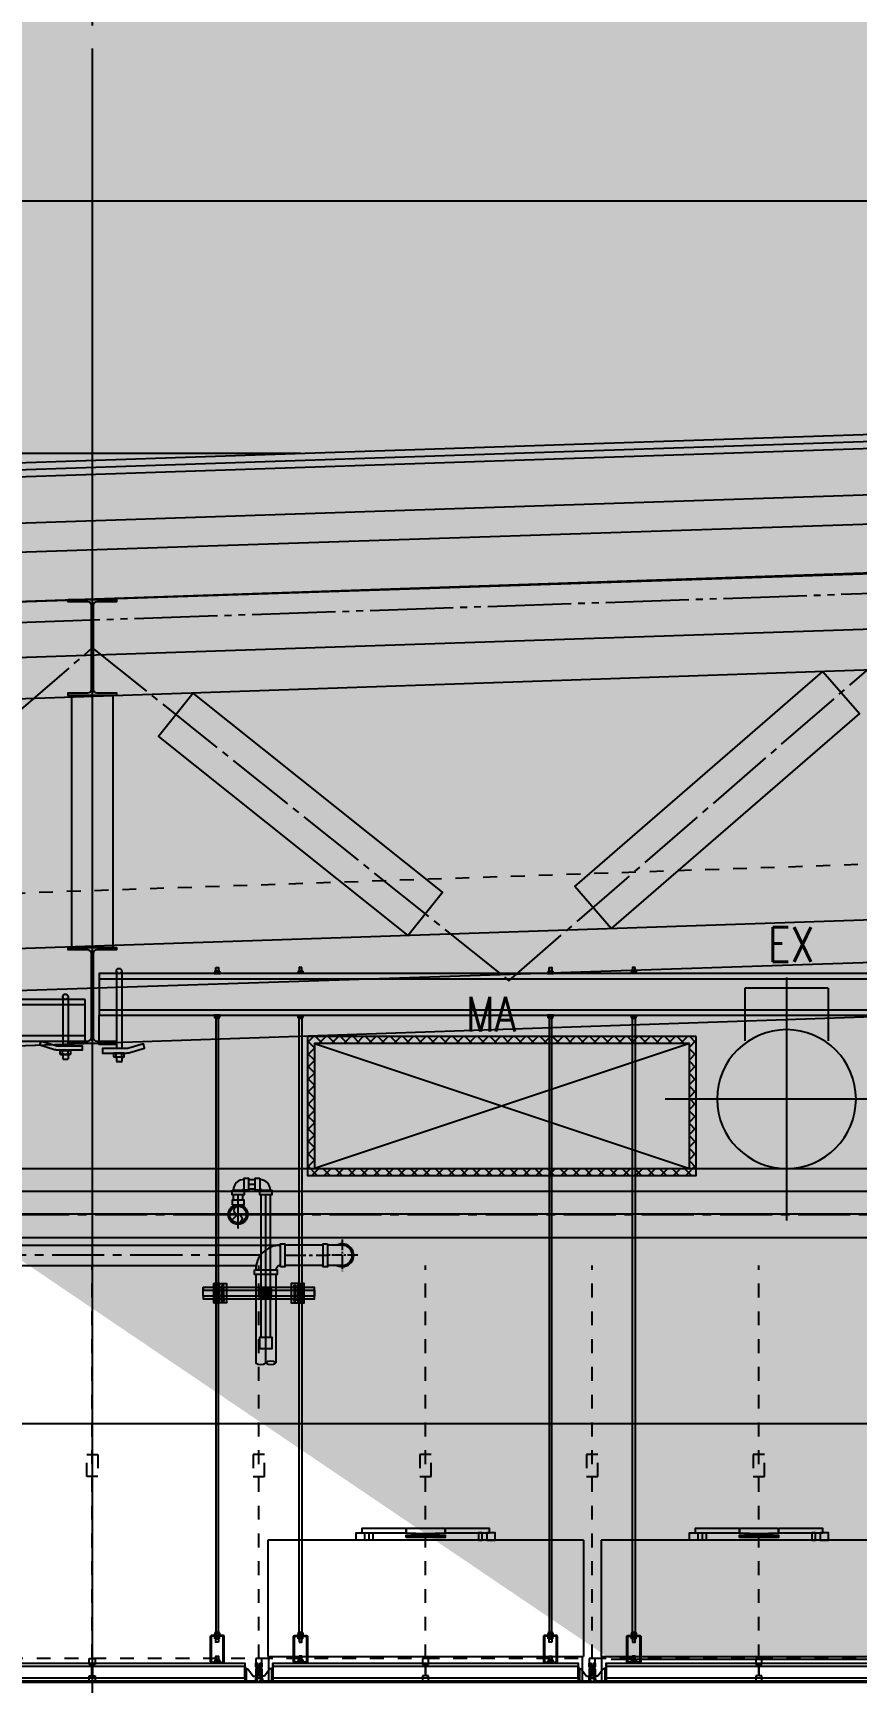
# Model space of a CAD drawing. Header units: millimetres. Extents: x -192235 to 515711, y 45168 to 947868.
# Drawn here: x 114787 to 117750, y 471200 to 477140 of the extents above; entities that cross this region are included whole.
import ezdxf
from ezdxf.enums import TextEntityAlignment as Align

# ---------------------------------------------------------------- set-up
doc = ezdxf.new("R2010")
doc.units = ezdxf.units.MM
doc.header["$LTSCALE"] = 1000
doc.header["$PDMODE"] = 1
for name, pattern in [('CENTER2', [1.125, 0.75, -0.125, 0.125, -0.125]), ('HIDDEN', [0.375, 0.25, -0.125]), ('HIDDEN2', [4.7625, 3.175, -1.5875]), ('TPH12-SEC-@20-1$0$CENTERK0', [0.65, 0.5, -0.05, 0.05, -0.05]), ('TPH12-SEC-@20-1$0$CENTERK5', [6.916, 6.667, -0.083, 0.083, -0.083]), ('TPH12-SEC-@20-1$0$DOTK1', [0.1, 0.05, -0.05]), ('TPH12-SEC-@20-1$0$PHANTOMK1', [1.415, 1, -0.083, 0.083, -0.083, 0.083, -0.083]), ('YCD-Xfa-Sec-24$0$HIDDEN', [0.375, 0.25, -0.125])]:
    doc.linetypes.add(name, pattern=pattern)
for name, color, linetype in [('FS-LINE', 10, 'Continuous'), ('TPH12-SEC-@20-1$0$$FFU', 252, 'TPH12-SEC-@20-1$0$DOTK1'), ('TPH12-SEC-@20-1$0$H-SIN', 252, 'TPH12-SEC-@20-1$0$CENTERK5'), ('TPH12-SEC-@20-1$0$MEJI', 252, 'Continuous'), ('TPH12-SEC-@20-1$0$SIAGE1', 252, 'Continuous'), ('TPH12-SEC-@20-1$0$STEEL2', 252, 'Continuous'), ('TPH12-SEC-@20-1$0$STEEL3', 252, 'Continuous'), ('TPH12-SEC-@20-1$0$SUGATA3', 252, 'Continuous'), ('YCD-Xfa-Sec-24$0$A-C-Ceil-Hand_3-8', 2, 'Continuous'), ('YCD-Xfa-Sec-24$0$A-C-Ceiling Grid', 15, 'Continuous'), ('YCD-Xfa-Sec-24$0$Ceil-Sup-150', 3, 'Continuous'), ('YCD-Xfa-Sec-24$0$FFU', 145, 'Continuous'), ('YFM1P-短$0$14P5-CSH-3-402-B$0$SH-TEXT', 4, 'Continuous'), ('YFM1P-短$0$M-FOUN', 252, 'Continuous'), ('YFM1P-短$0$M-HVAC-CMDUCT', 150, 'Continuous')]:
    doc.layers.add(name, color=color, linetype=linetype)
doc.styles.add('YFM1P-短$0$14P5-CSH-3-402-B$0$AA-TXT', font='simplex.shx', dxfattribs={"width": 0.8, "bigfont": 'CHINA.shx'})

# ---------------------------------------------------------------- blocks, each defined once
blk = doc.blocks.new('TPH12-SEC-@20-1')
at = {"layer": 'DEFPOINTS'}
for p, q in [((100000, 474600), (145000, 476100)), ((100000, 474400), (145000, 475900)), ((100000, 473200), (145000, 474700))]:
    blk.add_line(p, q, dxfattribs=at)
at = {"layer": 'TPH12-SEC-@20-1$0$$FFU'}
for p, q in [((129650, 474550.3), (100343.2, 473550.1)), ((115000, 471285), (115000, 472700)), ((115600, 471285), (115600, 472700)), ((116200, 471285), (116200, 472700)), ((116800, 471285), (116800, 472700)), ((117400, 471285), (117400, 472700)), ((189650, 471285), (100350, 471285)), ((189650, 471200), (100350, 471200))]:
    blk.add_line(p, q, dxfattribs=at)
for points in [[(114980, 471940), (114980, 472020), (114980, 472020), (115020, 472020), (115020, 471940)], [(115620, 471940), (115620, 472020), (115620, 472020), (115580, 472020), (115580, 471940)], [(116220, 471940), (116220, 472020), (116220, 472020), (116180, 472020), (116180, 471940)], [(116820, 471940), (116820, 472020), (116820, 472020), (116780, 472020), (116780, 471940)], [(117420, 471940), (117420, 472020), (117420, 472020), (117380, 472020), (117380, 471940)], [(115011, 471203), (115032.5, 471203), (115032.5, 471200), (114967.5, 471200), (114967.5, 471203), (114989, 471203), (114989, 471222), (114998.5, 471222), (114998.5, 471263), (114989, 471263), (114989, 471285), (115011, 471285), (115011, 471263), (115001.5, 471263), (115001.5, 471222), (115011, 471222)], [(115589, 471203), (115567.5, 471203), (115567.5, 471200), (115632.5, 471200), (115632.5, 471203), (115611, 471203), (115611, 471222), (115601.5, 471222), (115601.5, 471263), (115611, 471263), (115611, 471285), (115589, 471285), (115589, 471263), (115598.5, 471263), (115598.5, 471222), (115589, 471222)], [(116189, 471203), (116167.5, 471203), (116167.5, 471200), (116232.5, 471200), (116232.5, 471203), (116211, 471203), (116211, 471222), (116201.5, 471222), (116201.5, 471263), (116211, 471263), (116211, 471285), (116189, 471285), (116189, 471263), (116198.5, 471263), (116198.5, 471222), (116189, 471222)], [(116789, 471203), (116767.5, 471203), (116767.5, 471200), (116832.5, 471200), (116832.5, 471203), (116811, 471203), (116811, 471222), (116801.5, 471222), (116801.5, 471263), (116811, 471263), (116811, 471285), (116789, 471285), (116789, 471263), (116798.5, 471263), (116798.5, 471222), (116789, 471222)], [(117389, 471203), (117367.5, 471203), (117367.5, 471200), (117432.5, 471200), (117432.5, 471203), (117411, 471203), (117411, 471222), (117401.5, 471222), (117401.5, 471263), (117411, 471263), (117411, 471285), (117389, 471285), (117389, 471263), (117398.5, 471263), (117398.5, 471222), (117389, 471222)]]:
    blk.add_lwpolyline(points, close=True, dxfattribs=at)
at = {"layer": 'TPH12-SEC-@20-1$0$H-SIN'}
for p, q in [((115000, 484000), (115000, 447500)), ((84160.9, 471200), (201769.6, 471200))]:
    blk.add_line(p, q, dxfattribs=at)
at = {"layer": 'TPH12-SEC-@20-1$0$MEJI'}
for p, q in [((143050, 476535), (98300, 476535)), ((115750, 475625), (98300, 475625))]:
    blk.add_line(p, q, dxfattribs=at)
at = {"layer": 'TPH12-SEC-@20-1$0$SIAGE1'}
for p, q in [((145000, 476382.9), (99350, 474861.2)), ((145000, 476277.8), (99538.5, 474762.4))]:
    blk.add_line(p, q, dxfattribs=at)
at = {"layer": 'TPH12-SEC-@20-1$0$STEEL2'}
for points in [[(114913, 475100), (115087, 475100), (115087, 475091), (115016, 475091, 0.414214), (115003, 475078), (115003, 474776, 0.414214), (115016, 474763), (115087, 474763), (115087, 474754), (114913, 474754), (114913, 474763), (114984, 474763, 0.414214), (114997, 474776), (114997, 475078, 0.414214), (114984, 475091), (114913, 475091)], [(114913, 473846), (115087, 473846), (115087, 473837), (115016, 473837, 0.414214), (115003, 473824), (115003, 473522, 0.414214), (115016, 473509), (115087, 473509), (115087, 473500), (114913, 473500), (114913, 473509), (114984, 473509, 0.414214), (114997, 473522), (114997, 473824, 0.414214), (114984, 473837), (114913, 473837)]]:
    blk.add_lwpolyline(points, format="xyb", close=True, dxfattribs=at)
at = {"layer": 'TPH12-SEC-@20-1$0$STEEL3'}
for p, q in [((129650, 475600), (100350, 474600)), ((129650, 475249.8), (100350, 474249.8)), ((129650, 474350.2), (100350, 473350.2)), ((129650, 474000), (100350, 473000))]:
    blk.add_line(p, q, dxfattribs=at)
at = {"layer": 'TPH12-SEC-@20-1$0$STEEL3', "linetype": 'TPH12-SEC-@20-1$0$PHANTOMK1', "ltscale": 0.3}
for p, q in [((117997, 475127.2), (115003, 475025.1)), ((114997, 475024.9), (112003, 474922.7))]:
    blk.add_line(p, q, dxfattribs=at)
at = {"layer": 'TPH12-SEC-@20-1$0$STEEL3', "linetype": 'TPH12-SEC-@20-1$0$CENTERK0', "ltscale": 0.5}
for p, q in [((116500, 473726.3), (118000, 475027.3)), ((113500, 473623.9), (115000, 474924.9)), ((115000, 474924.9), (116500, 473726.3))]:
    blk.add_line(p, q, dxfattribs=at)
at = {"layer": 'TPH12-SEC-@20-1$0$STEEL3'}
for points in [[(116869, 473914), (116738, 474065.1), (117631, 474839.6), (117762, 474688.5)], [(114925, 473846), (115075, 473846), (115075, 474754), (114925, 474754)], [(116136.2, 473889), (116261.1, 474045.2), (115363.8, 474762.2), (115238.9, 474606)]]:
    blk.add_lwpolyline(points, close=True, dxfattribs=at)
at = {"layer": 'TPH12-SEC-@20-1$0$SUGATA3'}
for p, q in [((145000, 476600), (99350, 475078.3)), ((145000, 476575), (99350, 475053.3)), ((145000, 476550), (99350, 475028.3))]:
    blk.add_line(p, q, dxfattribs=at)
blk = doc.blocks.new('YFM1P-短')
at = {"layer": 'YFM1P-短$0$M-HVAC-CMDUCT'}
h = blk.add_hatch(dxfattribs=at)
h.set_pattern_fill('ANSI37', color=256, scale=10)
h.paths.add_polyline_path([(172850, 473500), (174200, 473500), (174200, 473050), (172850, 473050)], flags=16)
h.paths.add_polyline_path([(172825, 473525), (174225, 473525), (174225, 473025), (172825, 473025)])
at = {"layer": 'YFM1P-短$0$M-FOUN', "color": 4}
for p, q in [((172350, 473700), (172350, 473509.8)), ((172350, 473700), (172650, 473700)), ((172650, 473700), (172650, 473509.8)), ((100000, 472885), (190000, 472885)), ((100000, 472130), (190000, 472130))]:
    blk.add_line(p, q, dxfattribs=at)
at = {"layer": 'YFM1P-短$0$M-FOUN', "color": 1}
for p, q in [((172500, 473737.6), (172500, 472862.4)), ((172500, 473700), (172500, 473550)), ((172062.4, 473300), (172937.6, 473300))]:
    blk.add_line(p, q, dxfattribs=at)
at = {"layer": 'YFM1P-短$0$M-FOUN'}
blk.add_line((190000, 473050), (100000, 473050), dxfattribs=at)
at = {"layer": 'YFM1P-短$0$M-FOUN', "color": 4}
blk.add_circle((172500, 473300), 250, dxfattribs=at)
at = {"layer": 'YFM1P-短$0$M-HVAC-CMDUCT'}
for p, q in [((174200, 473500), (172850, 473050)), ((172850, 473500), (174200, 473050))]:
    blk.add_line(p, q, dxfattribs=at)
for points in [[(172825, 473525), (174225, 473525), (174225, 473025), (172825, 473025)], [(172850, 473500), (174200, 473500), (174200, 473050), (172850, 473050)]]:
    blk.add_lwpolyline(points, close=True, dxfattribs=at)
at = {"layer": 'YFM1P-短$0$14P5-CSH-3-402-B$0$SH-TEXT', "color": 4, "style": 'YFM1P-短$0$14P5-CSH-3-402-B$0$AA-TXT', "text_generation_flag": 2, "width": 0.8}
for s, p in [('EX', (172483.2, 473857.2, 0)), ('MA', (173563.7, 473605.6, 0))]:
    blk.add_text(s, height=125, dxfattribs=at).set_placement(p, align=Align.MIDDLE_CENTER)
blk = doc.blocks.new('YCD-Xfa-Sec-24$0$Cap-4')
for p, q in [((1.76, 0), (-1.76, 0)), ((-1.9, -1.31), (-1.9, -0.18)), ((-1.9, -1.31), (-1.9, -0.18)), ((1.76, -1.49), (-1.76, -1.49)), ((1.76, -1.49), (-1.76, -1.49)), ((-1.39, -0.05), (-1.75, -0.05)), ((-1.39, -0.05), (-1.75, -0.05)), ((-1.39, -1.44), (-1.75, -1.44)), ((-1.39, -1.44), (-1.75, -1.44)), ((-1.02, -1.31), (-1.02, -0.18)), ((-1.02, -1.31), (-1.02, -0.18)), ((-0.95, -1.49), (-0.95, -3.09)), ((-0.95, -3.09), (-0.82, -3.22)), ((0.82, -3.22), (-0.82, -3.22)), ((0.53, -0.05), (-0.53, -0.05)), ((0.53, -0.05), (-0.53, -0.05)), ((0.53, -1.44), (-0.53, -1.44)), ((0.53, -1.44), (-0.53, -1.44)), ((0.82, -3.22), (0.95, -3.09)), ((0.95, -1.49), (0.95, -3.09)), ((1.02, -1.31), (1.02, -0.18)), ((1.02, -1.31), (1.02, -0.18)), ((1.39, -0.05), (1.75, -0.05)), ((1.39, -0.05), (1.75, -0.05)), ((1.39, -1.44), (1.75, -1.44)), ((1.39, -1.44), (1.75, -1.44)), ((1.9, -1.31), (1.9, -0.18)), ((1.9, -1.31), (1.9, -0.18))]:
    blk.add_line(p, q)
for centre, radius, start, end in [((-1.6, -0.27), 0.316, 120.56811, 163.207), ((-1.6, -0.27), 0.316, 120.56811, 163.207), ((-1.64, -0.33), 0.303, 111.89653, 149.5654), ((-1.64, -0.33), 0.303, 111.89653, 149.5654), ((-1.64, -1.16), 0.303, 210.4346, 248.10347), ((-1.64, -1.16), 0.303, 210.4346, 248.10347), ((-1.6, -1.22), 0.316, 196.793, 239.43189), ((-1.6, -1.22), 0.316, 196.793, 239.43189), ((-1.6, -1.26), 1.23, 61.78852, 80.11234), ((-1.6, -1.26), 1.23, 61.78852, 80.11234), ((-1.6, -0.23), 1.23, 279.88766, 298.21148), ((-1.6, -0.23), 1.23, 279.88766, 298.21148), ((-0.43, -1.46), 1.41, 94.15324, 114.87611), ((-0.43, -1.46), 1.41, 94.15324, 114.87611), ((-0.43, -0.03), 1.41, 245.12389, 265.84676), ((-0.43, -0.03), 1.41, 245.12389, 265.84676), ((0.43, -1.46), 1.41, 65.12389, 85.84676), ((0.43, -1.46), 1.41, 65.12389, 85.84676), ((0.43, -0.03), 1.41, 274.15324, 294.87611), ((0.43, -0.03), 1.41, 274.15324, 294.87611), ((1.6, -1.26), 1.23, 99.88766, 118.21148), ((1.6, -1.26), 1.23, 99.88766, 118.21148), ((1.6, -0.23), 1.23, 241.78852, 260.11234), ((1.6, -0.23), 1.23, 241.78852, 260.11234), ((1.64, -0.33), 0.303, 30.4346, 68.10347), ((1.64, -0.33), 0.303, 30.4346, 68.10347), ((1.64, -1.16), 0.303, 291.89653, 329.5654), ((1.64, -1.16), 0.303, 291.89653, 329.5654), ((1.6, -0.27), 0.316, 16.793, 59.43189), ((1.6, -0.27), 0.316, 16.793, 59.43189), ((1.6, -1.22), 0.316, 300.56811, 343.207), ((1.6, -1.22), 0.316, 300.56811, 343.207)]:
    blk.add_arc(centre, radius, start, end)
blk = doc.blocks.new('YCD-Xfa-Sec-24$0$cg-1')
blk.add_lwpolyline([(0, 68), (0, 0), (1100, 0), (1100, 2.8), (0, 2.8), (0, 15.2), (1100, 15.2), (1100, 55.7), (0, 55.7), (0, 68), (1100, 68), (1100, 0)])
blk = doc.blocks.new('YCD-Xfa-Sec-24$0$Ceil-4T')
for p, q in [((0.45, 5.1), (0, 5.1)), ((0, 5.1), (0, 0)), ((2.2, 0.33), (0, 0.33)), ((0, 0.25), (2.2, 0.25)), ((2.2, 0), (0, 0)), ((0.45, 4.8), (0.45, 5.1)), ((0.45, 4.8), (0.45, 0.33)), ((0.45, 4.8), (1.05, 4.8)), ((0.6, 0.33), (2.2, 0.33)), ((1.05, 4.8), (3, 2.05)), ((3, 2.05), (3.95, 2.05)), ((3.95, 1.55), (3.75, 0.88)), ((3.75, 0.88), (3.95, 0.88)), ((3.75, 0.88), (3.75, 0.25)), ((3.95, 4.8), (3.95, 0.3)), ((3.95, 0.88), (3.95, 1.55)), ((3.95, 0.88), (3.95, 0.45)), ((4.3, 5.1), (4.25, 5.1)), ((5.75, 5.1), (5.7, 5.1)), ((6.05, 4.8), (6.05, 0.3)), ((7, 2.05), (6.05, 2.05)), ((6.05, 1.55), (6.25, 0.88)), ((6.05, 0.88), (6.05, 1.55)), ((6.25, 0.88), (6.05, 0.88)), ((6.05, 0.88), (6.05, 0.45)), ((6.25, 0.88), (6.25, 0.25)), ((8.95, 4.8), (7, 2.05)), ((7.8, 0.33), (10, 0.33)), ((10, 0.25), (7.8, 0.25)), ((10, 0), (7.8, 0)), ((9.55, 4.8), (8.95, 4.8)), ((9.55, 5.1), (10, 5.1)), ((9.55, 4.8), (9.55, 5.1)), ((9.55, 4.8), (9.55, 0.28)), ((10, 5.1), (10, 0))]:
    blk.add_line(p, q)
for points in [[(5.58, 0.1), (5.54, 0.1, -0.414214), (5.5, 0.14), (5.5, 0.58, -0.414214), (5.52, 0.6), (5.82, 0.6, 0.414214), (5.84, 0.62), (5.84, 1.2, 0.414214), (5.74, 1.3), (4.26, 1.3, 0.414214), (4.16, 1.2), (4.16, 0.62, 0.414214), (4.18, 0.6), (4.48, 0.6, -0.414214), (4.5, 0.58), (4.5, 0.14, -0.414214), (4.46, 0.1), (4.42, 0.1, 0.414214), (4.4, 0.08), (4.4, 0.04, -0.414214), (4.36, 0), (2.24, 0, -0.414214), (2.2, 0.04), (2.2, 0.25), (2.2, 0.28, -0.414214), (2.25, 0.33), (2.27, 0.33, -0.414214), (2.32, 0.28), (2.32, 0.27, 0.414214), (2.34, 0.25), (3.87, 0.25, 0.414214), (3.97, 0.35), (3.97, 1.48, -0.414214), (3.99, 1.5), (4.2, 1.5, 0.414214), (4.3, 1.6), (4.3, 5.4, 0.414214), (4.2, 5.5), (3.96, 5.5, -0.414214), (3.94, 5.52), (3.94, 6.76, -0.414214), (3.98, 6.8), (4.46, 6.8, -0.414214), (4.5, 6.76), (4.5, 6.42, -0.414214), (4.48, 6.4), (4.18, 6.4, 0.414214), (4.16, 6.38), (4.16, 5.8, 0.414214), (4.26, 5.7), (5.74, 5.7, 0.414214), (5.84, 5.8), (5.84, 6.38, 0.414214), (5.82, 6.4), (5.52, 6.4, -0.414214), (5.5, 6.42), (5.5, 6.76, -0.414214), (5.54, 6.8), (6.02, 6.8, -0.414214), (6.06, 6.76), (6.06, 5.52, -0.414214), (6.04, 5.5), (5.8, 5.5, 0.414214), (5.7, 5.4), (5.7, 1.6, 0.414214), (5.8, 1.5), (6.01, 1.5, -0.414214), (6.03, 1.48), (6.03, 0.35, 0.414214), (6.13, 0.25), (7.66, 0.25, 0.414214), (7.68, 0.27), (7.68, 0.28, -0.414214), (7.73, 0.33), (7.75, 0.33, -0.414214), (7.8, 0.28), (7.8, 0.25), (7.8, 0.04, -0.414214), (7.76, 0), (5.64, 0, -0.414214), (5.6, 0.04), (5.6, 0.08, 0.414214)], [(4.52, 5.5, 0.414214), (4.42, 5.4), (4.42, 5.2, 0.414214), (4.52, 5.1), (5.48, 5.1, 0.414214), (5.58, 5.2), (5.58, 5.4, 0.414214), (5.48, 5.5)], [(5.58, 3.24, -0.684718), (5.41, 3.17, 0.441058), (4.59, 3.17, -0.684718), (4.42, 3.24), (4.42, 4.38), (4.42, 4.8, -0.414214), (4.52, 4.9), (5.48, 4.9, -0.414214), (5.58, 4.8), (5.58, 4.38)], [(5, 1.5), (5.48, 1.5, 0.414214), (5.58, 1.6), (5.58, 2.36, 0.684718), (5.41, 2.43, -0.441058), (4.59, 2.43, 0.684718), (4.42, 2.36), (4.42, 1.6, 0.414214), (4.52, 1.5)]]:
    blk.add_lwpolyline(points, format="xyb", close=True)
blk.add_circle((5, 2.8), 0.375)
for centre, radius, start, end in [((3.75, 0.45), 0.2, 270, 0), ((4.25, 4.8), 0.3, 90, 180), ((5.75, 4.8), 0.3, 0, 90), ((6.25, 0.45), 0.2, 180, 270)]:
    blk.add_arc(centre, radius, start, end)
for p in [(2.2, 0), (2.2, 0), (2.2, 0), (2.2, 0), (2.2, 0), (2.2, 0), (2.2, 0), (2.2, 0), (2.2, 0), (2.2, 0), (2.2, 0), (2.2, 0), (2.2, 0), (2.2, 0), (2.2, 0), (2.2, 0), (2.2, 0), (3.95, 0.35), (3.97, 0.41), (4.16, 0.64), (4.54, 5.1), (4.56, 4.9), (4.58, 5.1), (5.84, 0.65), (5.85, 0.67), (6.03, 0.41), (6.05, 0.35), (7.8, 0)]:
    blk.add_point(p)
blk = doc.blocks.new('YCD-Xfa-Sec-24$0$FFU-120x120x55')
for p, q in [((-56.8, 50.8), (-56.8, 9)), ((56.8, 50.8), (-56.8, 50.8)), ((56.8, 50.8), (56.8, 9)), ((-56.8, 9), (56.8, 9)), ((-56.5, 0), (-56.5, 9)), ((56.5, 0), (56.5, 9)), ((-56.5, 0), (56.5, 0))]:
    blk.add_line(p, q)
for points in [[(-22.03, 50.8), (-25, 50.8), (-25, 53.5), (-22.03, 53.5), (-22.03, 51.04)], [(-19, 50.8), (-20.35, 50.8), (-20.35, 53.5), (-19, 53.5), (-19, 51.04)], [(19, 50.8), (20.35, 50.8), (20.35, 53.5), (19, 53.5), (19, 50.95)], [(22.03, 50.8), (25, 50.8), (25, 53.5), (22.03, 53.5), (22.03, 50.95)], [(-7, 51.8), (-7, 52.7), (7, 52.7), (7, 51.8)]]:
    blk.add_lwpolyline(points, close=True)
for points in [[(-7, 54.87, 0.414214), (-7.13, 55), (-23, 55), (-23, 53.5), (-7.13, 53.5, 0.414214), (-7, 53.63)], [(6.87, 53.49, 0.396463), (7, 53.63), (7, 54.87, 0.414214), (6.87, 55), (-6.87, 55, 0.414214), (-7, 54.87), (-7, 53.63, 0.396539), (-6.87, 53.49, 0.029282)], [(7.13, 53.5), (23, 53.5), (23, 55), (7.13, 55, 0.414214), (7, 54.87), (7, 53.63, 0.414214)]]:
    blk.add_lwpolyline(points, format="xyb", close=True)
blk = doc.blocks.new('YCD-Xfa-Sec-24$0$Cap-3')
for p, q in [((-8, 2.8), (-11, 2)), ((-11, 2), (-11, 0)), ((-11, 2), (11, 2)), ((-11, 0), (11, 0)), ((-8, 9.2), (-8, 2.8)), ((0, 10), (-6, 10)), ((-4, 9.2), (-4, 2.8)), ((6, 10), (0, 10)), ((4, 2.8), (4, 9.2)), ((8, 9.2), (8, 2.8)), ((8, 2.8), (11, 2)), ((11, 2), (11, 0))]:
    blk.add_line(p, q)
for centre, radius, start, end in [((-6, 7.1), 2.9, 46.39718, 133.60282), ((-6, 4.9), 2.9, 226.39718, 313.60282), ((0, -0.4), 10.4, 67.38014, 112.61986), ((0, 12.4), 10.4, 247.38014, 292.61986), ((6, 7.1), 2.9, 46.39718, 133.60282), ((6, 4.9), 2.9, 226.39718, 313.60282)]:
    blk.add_arc(centre, radius, start, end)
blk = doc.blocks.new('YCD-Xfa-Sec-24')
at = {"layer": 'YCD-Xfa-Sec-24$0$A-C-Ceil-Hand_3-8', "elevation": 0}
for points in [[(593045.2, 403773.7), (593054.8, 403773.7), (593054.8, 403761.7), (593045.2, 403761.7)], [(593354.8, 403773.7), (593345.2, 403773.7), (593345.2, 403761.7), (593354.8, 403761.7)], [(594245.2, 403773.7), (594254.8, 403773.7), (594254.8, 403761.7), (594245.2, 403761.7)], [(594554.8, 403773.7), (594545.2, 403773.7), (594545.2, 403761.7), (594554.8, 403761.7)], [(593045.2, 401378), (593054.8, 401378), (593054.8, 403591.7), (593045.2, 403591.7)], [(593354.8, 401378), (593345.2, 401378), (593345.2, 403591.7), (593354.8, 403591.7)], [(594245.2, 401378), (594254.8, 401378), (594254.8, 403591.7), (594245.2, 403591.7)], [(594554.8, 401378), (594545.2, 401378), (594545.2, 403591.7), (594554.8, 403591.7)], [(593054.8, 401343), (593045.2, 401343), (593045.2, 401355), (593054.8, 401355)], [(593345.2, 401343), (593354.8, 401343), (593354.8, 401355), (593345.2, 401355)], [(594254.8, 401343), (594245.2, 401343), (594245.2, 401355), (594254.8, 401355)], [(594545.2, 401343), (594554.8, 401343), (594554.8, 401355), (594545.2, 401355)], [(593054.8, 401281), (593045.2, 401281), (593045.2, 401293), (593054.8, 401293)], [(593345.2, 401281), (593354.8, 401281), (593354.8, 401293), (593345.2, 401293)], [(594254.8, 401281), (594245.2, 401281), (594245.2, 401293), (594254.8, 401293)], [(594545.2, 401281), (594554.8, 401281), (594554.8, 401293), (594545.2, 401293)]]:
    blk.add_lwpolyline(points, close=True, dxfattribs=at)
for points in [[(593025, 401363), (593025, 401273, 0.414214), (593030, 401268), (593070, 401268, 0.414214), (593075, 401273), (593075, 401363, 0.414214), (593070, 401368), (593030, 401368, 0.414214)], [(593028, 401363), (593028, 401273, 0.414214), (593030, 401271), (593070, 401271, 0.414214), (593072, 401273), (593072, 401363, 0.414214), (593070, 401365), (593030, 401365, 0.414214)], [(593375, 401363), (593375, 401273, -0.414214), (593370, 401268), (593330, 401268, -0.414214), (593325, 401273), (593325, 401363, -0.414214), (593330, 401368), (593370, 401368, -0.414214)], [(593372, 401363), (593372, 401273, -0.414214), (593370, 401271), (593330, 401271, -0.414214), (593328, 401273), (593328, 401363, -0.414214), (593330, 401365), (593370, 401365, -0.414214)], [(594225, 401363), (594225, 401273, 0.414214), (594230, 401268), (594270, 401268, 0.414214), (594275, 401273), (594275, 401363, 0.414214), (594270, 401368), (594230, 401368, 0.414214)], [(594228, 401363), (594228, 401273, 0.414214), (594230, 401271), (594270, 401271, 0.414214), (594272, 401273), (594272, 401363, 0.414214), (594270, 401365), (594230, 401365, 0.414214)], [(594575, 401363), (594575, 401273, -0.414214), (594570, 401268), (594530, 401268, -0.414214), (594525, 401273), (594525, 401363, -0.414214), (594530, 401368), (594570, 401368, -0.414214)], [(594572, 401363), (594572, 401273, -0.414214), (594570, 401271), (594530, 401271, -0.414214), (594528, 401273), (594528, 401363, -0.414214), (594530, 401365), (594570, 401365, -0.414214)]]:
    blk.add_lwpolyline(points, format="xyb", close=True, dxfattribs=at)
at = {"layer": 'YCD-Xfa-Sec-24$0$Ceil-Sup-150'}
for p, q in [((594893.9, 403761.2), (594893.9, 403481.8)), ((594913, 403761.2), (594913, 403481.8)), ((595087, 403668.5), (595087, 403492)), ((595106, 403668.5), (595106, 403492))]:
    blk.add_line(p, q, dxfattribs=at)
for points in [[(592025, 403751.7), (594975, 403751.7), (594975, 403601.7), (592025, 403601.7)], [(592025, 403731.7), (594975, 403731.7), (594975, 403621.7), (592025, 403621.7)], [(595025, 403659), (597975, 403659), (597975, 403509), (595025, 403509)], [(594975, 403601.7), (594913, 403601.7), (594913, 403496.8), (594975, 403496.8)], [(595025, 403639), (597975, 403639), (597975, 403529), (595025, 403529)]]:
    blk.add_lwpolyline(points, close=True, dxfattribs=at)
for points in [[(594877.4, 403465.8, -0.072199), (594864.3, 403467.7), (594811.4, 403483.3), (594816, 403498.7), (594868.8, 403483, 0.072199), (594877.4, 403481.8), (594963.5, 403481.8), (594963.5, 403465.8)], [(595122.6, 403476, 0.072199), (595135.7, 403477.9), (595188.6, 403493.6), (595184, 403508.9), (595131.2, 403493.2, -0.072199), (595122.6, 403492), (595036.5, 403492), (595036.5, 403476)]]:
    blk.add_lwpolyline(points, format="xyb", close=True, dxfattribs=at)
for centre in [(594903.5, 403761.2), (595096.5, 403668.5)]:
    blk.add_arc(centre, 9.53, 0, 180, dxfattribs=at)
at = {"layer": 'YCD-Xfa-Sec-24$0$Ceil-Sup-150', "linetype": 'YCD-Xfa-Sec-24$0$HIDDEN', "ltscale": 0.01}
for centre in [(594903.5, 403761.2), (595096.5, 403668.5)]:
    blk.add_arc(centre, 9.53, 180, 0, dxfattribs=at)
at = {"layer": 'YCD-Xfa-Sec-24$0$A-C-Ceil-Hand_3-8'}
for p in [(593050, 403751.7), (594250, 403751.7), (593050, 401368, 0), (594250, 401368, 0), (593050, 401271, 0), (594250, 401271, 0)]:
    blk.add_blockref('YCD-Xfa-Sec-24$0$Cap-3', p, dxfattribs=at)
at = {"layer": 'YCD-Xfa-Sec-24$0$A-C-Ceil-Hand_3-8', "xscale": -1}
for p in [(593350, 403751.7), (594550, 403751.7), (593350, 401368, 0), (594550, 401368, 0), (593350, 401271, 0), (594550, 401271, 0)]:
    blk.add_blockref('YCD-Xfa-Sec-24$0$Cap-3', p, dxfattribs=at)
at = {"layer": 'YCD-Xfa-Sec-24$0$A-C-Ceil-Hand_3-8', "rotation": 180}
for p in [(593050, 403601.7), (594250, 403601.7), (593050, 401365, 0), (594250, 401365, 0)]:
    blk.add_blockref('YCD-Xfa-Sec-24$0$Cap-3', p, dxfattribs=at)
at = {"layer": 'YCD-Xfa-Sec-24$0$A-C-Ceil-Hand_3-8', "xscale": -1, "rotation": 180}
for p in [(593350, 403601.7), (594550, 403601.7), (593350, 401365, 0), (594550, 401365, 0)]:
    blk.add_blockref('YCD-Xfa-Sec-24$0$Cap-3', p, dxfattribs=at)
at = {"layer": 'YCD-Xfa-Sec-24$0$A-C-Ceiling Grid', "xscale": -1}
for p in [(593150, 401200, 0), (594350, 401200, 0), (595550, 401200, 0)]:
    blk.add_blockref('YCD-Xfa-Sec-24$0$cg-1', p, dxfattribs=at)
at = {"layer": 'YCD-Xfa-Sec-24$0$A-C-Ceiling Grid', "xscale": -10, "yscale": 10, "zscale": 10}
for p in [(593250, 401200, 0), (594450, 401200, 0)]:
    blk.add_blockref('YCD-Xfa-Sec-24$0$Ceil-4T', p, dxfattribs=at)
at = {"layer": 'YCD-Xfa-Sec-24$0$Ceil-Sup-150', "yscale": 10, "zscale": 10}
for p, xscale in [((595096.5, 403476), 10), ((594903.5, 403465.8), -10)]:
    blk.add_blockref('YCD-Xfa-Sec-24$0$Cap-4', p, dxfattribs=dict(at, xscale=xscale))
at = {"layer": 'YCD-Xfa-Sec-24$0$FFU', "xscale": -10, "yscale": 10, "zscale": 10}
for p in [(592599.6, 401202.5, 0), (593799.6, 401202.5, 0)]:
    blk.add_blockref('YCD-Xfa-Sec-24$0$FFU-120x120x55', p, dxfattribs=at)
blk = doc.blocks.new('FS-90-25A')
at = {"layer": 'FS-LINE'}
for points in [[(2.15, -1.6), (-2.15, -1.6), (-2.15, 0), (2.15, 0)], [(-2.21, -1.66), (-2.21, -5.96), (-3.81, -5.96), (-3.81, -1.66)]]:
    blk.add_lwpolyline(points, close=True, dxfattribs=at)
for radius in [0.54, 3.88]:
    blk.add_arc((-2.21, -1.6), radius, 270, 0, dxfattribs=at)
blk = doc.blocks.new('L30-SP-TD-50x25-rd48.41375')
at = {"layer": 'FS-LINE'}
h = blk.add_hatch(dxfattribs=at)
h.set_pattern_fill('ANSI31', color=1, scale=1.5, style=0)
h.set_pattern_definition([(45, (-11264.6674, 12496.2735), (-3.367596, 3.367596), [])])
edge = h.paths.add_edge_path()
edge.add_arc((-7687.5, 18898.41), 3.02, 90, 270)
edge.add_arc((-7687.5, 18896.91), 1.51, 270, 450)
edge.add_arc((-7687.5, 18899.92), 1.51, 90, 270, ccw=False)
for p, q in [((-7683.69, 18911.02), (-7681.31, 18911.02)), ((-7689.17, 18903.54), (-7689.17, 18905.54)), ((-7685.83, 18903.54), (-7685.83, 18905.54)), ((-7683.69, 18907.68), (-7681.31, 18907.68)), ((-7679.17, 18854.25), (-7679.17, 18905.54)), ((-7675.83, 18854.25), (-7675.83, 18905.54)), ((-7689.17, 18901.94), (-7689.47, 18901.3)), ((-7685.83, 18901.94), (-7685.53, 18901.3)), ((-7695, 18873.56), (-7695, 18866.56)), ((-7665, 18873.56), (-7665, 18866.56)), ((-7678.35, 18869.5), (-7678.35, 18870.63)), ((-7677.9, 18870.81), (-7678.3, 18870.81)), ((-7678.3, 18870.44), (-7677.9, 18870.44)), ((-7678.3, 18869.69), (-7677.9, 18869.69)), ((-7677.9, 18869.31), (-7678.3, 18869.31)), ((-7677.9, 18870.81), (-7677.85, 18870.91)), ((-7677.9, 18869.31), (-7677.85, 18869.21)), ((-7677.85, 18869.21), (-7677.85, 18870.91)), ((-7677.85, 18870.91), (-7677.75, 18870.91)), ((-7677.75, 18869.21), (-7677.85, 18869.21)), ((-7677.75, 18870.91), (-7677.75, 18869.21)), ((-7677.25, 18869.21), (-7677.25, 18870.91)), ((-7677.25, 18870.91), (-7677.15, 18870.91)), ((-7677.15, 18869.21), (-7677.25, 18869.21)), ((-7677.15, 18870.91), (-7677.15, 18869.21)), ((-7677.1, 18870.81), (-7677.15, 18870.91)), ((-7677.1, 18869.31), (-7677.15, 18869.21)), ((-7677.1, 18870.81), (-7676.7, 18870.81)), ((-7676.7, 18870.44), (-7677.1, 18870.44)), ((-7676.7, 18869.69), (-7677.1, 18869.69)), ((-7677.1, 18869.31), (-7676.7, 18869.31)), ((-7676.65, 18870.63), (-7676.65, 18869.5))]:
    blk.add_line(p, q, dxfattribs=at)
at = {"layer": 'FS-LINE', "color": 1, "linetype": 'CENTER2', "ltscale": 0.1}
for p, q in [((-7683.69, 18909.35), (-7681.31, 18909.35)), ((-7677.5, 18850), (-7677.5, 18905.54))]:
    blk.add_line(p, q, dxfattribs=at)
at = {"layer": 'FS-LINE', "color": 1, "linetype": 'CENTER2', "ltscale": 0.01}
blk.add_line((-7687.5, 18903.43), (-7687.5, 18905.54), dxfattribs=at)
at = {"layer": 'FS-LINE', "color": 1, "linetype": 'CENTER2', "ltscale": 0.05}
for p, q in [((-7687.5, 18893.4), (-7687.5, 18903.43)), ((-7692.52, 18898.41), (-7682.48, 18898.41))]:
    blk.add_line(p, q, dxfattribs=at)
at = {"layer": 'FS-LINE'}
for points in [[(-7689.65, 18901.94), (-7685.35, 18901.94), (-7685.35, 18903.54), (-7689.65, 18903.54)], [(-7677.75, 18871.61), (-7679.42, 18871.61), (-7679.42, 18868.51), (-7677.75, 18868.51)], [(-7677.75, 18871.61), (-7677.5, 18871.61), (-7677.5, 18868.51), (-7677.75, 18868.51)], [(-7677.5, 18871.61), (-7677.25, 18871.61), (-7677.25, 18868.51), (-7677.5, 18868.51)], [(-7677.25, 18871.61), (-7675.58, 18871.61), (-7675.58, 18868.51), (-7677.25, 18868.51)], [(-7679.65, 18850), (-7679.65, 18854.25), (-7675.35, 18854.25), (-7675.35, 18850)]]:
    blk.add_lwpolyline(points, close=True, dxfattribs=at)
for points in [[(-7687.5, 18901.43, 1), (-7687.5, 18898.41, -1), (-7687.5, 18895.4, -1)], [(-7692.7, 18872.46), (-7692.7, 18867.66, -1), (-7693.3, 18867.66), (-7693.3, 18872.46, -1)], [(-7667.3, 18872.46), (-7667.3, 18867.66, 1), (-7666.7, 18867.66), (-7666.7, 18872.46, 1)]]:
    blk.add_lwpolyline(points, format="xyb", close=True, dxfattribs=at)
for points in [[(-7694.15, 18873.56), (-7695.95, 18873.56), (-7695.95, 18866.56), (-7694.15, 18866.56), (-7694.15, 18873.56), (-7691.65, 18873.56), (-7691.65, 18866.56), (-7696.25, 18866.56), (-7696.25, 18873.56), (-7695.95, 18873.56)], [(-7665.85, 18873.56), (-7664.05, 18873.56), (-7664.05, 18866.56), (-7665.85, 18866.56), (-7665.85, 18873.56), (-7668.35, 18873.56), (-7668.35, 18866.56), (-7663.75, 18866.56), (-7663.75, 18873.56), (-7664.05, 18873.56)], [(-7700, 18868.95), (-7700, 18868), (-7660, 18868), (-7660, 18872.13), (-7700, 18872.13), (-7700, 18871.18), (-7660, 18871.18), (-7660, 18868.95), (-7700, 18868.95), (-7700, 18872.13)], [(-7678.35, 18870.46), (-7679.25, 18870.46), (-7679.35, 18870.36), (-7679.35, 18869.77), (-7679.25, 18869.67), (-7678.35, 18869.67)]]:
    blk.add_lwpolyline(points, dxfattribs=at)
for points in [[(-7692.65, 18872.13), (-7692.65, 18872.64, 1), (-7693.35, 18872.64), (-7693.35, 18872.13)], [(-7667.35, 18872.13), (-7667.35, 18872.64, -1), (-7666.65, 18872.64), (-7666.65, 18872.13)], [(-7692.65, 18868), (-7692.65, 18867.49, -1), (-7693.35, 18867.49), (-7693.35, 18868)], [(-7667.35, 18868), (-7667.35, 18867.49, 1), (-7666.65, 18867.49), (-7666.65, 18868)]]:
    blk.add_lwpolyline(points, format="xyb", dxfattribs=at)
at = {"layer": 'FS-LINE', "linetype": 'HIDDEN', "ltscale": 0.01}
for points in [[(-7679.17, 18871.61), (-7679.42, 18871.61), (-7679.42, 18868.51), (-7679.17, 18868.51)], [(-7675.83, 18871.61), (-7675.58, 18871.61), (-7675.58, 18868.51), (-7675.83, 18868.51)]]:
    blk.add_lwpolyline(points, close=True, dxfattribs=at)
at = {"layer": 'FS-LINE'}
for radius in [3.5, 3.02]:
    blk.add_circle((-7687.5, 18898.41), radius, dxfattribs=at)
at = {"layer": 'FS-LINE', "linetype": 'HIDDEN2', "ltscale": 0.01}
for centre in [(-7693, 18872.46), (-7667, 18872.46), (-7693, 18867.66), (-7667, 18867.66)]:
    blk.add_circle(centre, 0.3, dxfattribs=at)
at = {"layer": 'FS-LINE'}
for centre, radius, start, end in [((-7677.97, 18870.63), 0.377, 150.13717, 209.86283), ((-7676.92, 18870.06), 1.43, 164.81071, 195.18929), ((-7677.97, 18869.5), 0.377, 150.13717, 209.86283), ((-7678.23, 18870.63), 0.377, 330.13717, 29.86283), ((-7679.28, 18870.06), 1.43, 344.81071, 15.18929), ((-7678.23, 18869.5), 0.377, 330.13717, 29.86283), ((-7676.77, 18870.63), 0.377, 150.13717, 209.86283), ((-7675.72, 18870.06), 1.43, 164.81071, 195.18929), ((-7676.77, 18869.5), 0.377, 150.13717, 209.86283), ((-7677.03, 18870.63), 0.377, 330.13717, 29.86283), ((-7678.08, 18870.06), 1.43, 344.81071, 15.18929), ((-7677.03, 18869.5), 0.377, 330.13717, 29.86283)]:
    blk.add_arc(centre, radius, start, end, dxfattribs=at)
for p, rotation in [((-7687.5, 18905.54), 180), ((-7681.31, 18909.35), 90)]:
    blk.add_blockref('FS-90-25A', p, dxfattribs=dict(at, rotation=rotation))
blk = doc.blocks.new('SP-L30-25')
at = {"layer": 'FS-LINE'}
for p, q in [((102250, 472968.3), (130297.6, 472968.3)), ((130297.6, 472800), (102250, 472800))]:
    blk.add_line(p, q, dxfattribs=at)
at = {"layer": 'FS-LINE', "color": 1, "linetype": 'CENTER2', "ltscale": 0.25}
blk.add_line((102354.1, 472884.1), (130297.6, 472884.1), dxfattribs=at)
at = {"layer": 'FS-LINE', "xscale": 10, "yscale": 10, "zscale": 10}
blk.add_blockref('L30-SP-TD-50x25-rd48.41375', (192400, 283900), dxfattribs=at)
blk = doc.blocks.new('FS-90-65A')
at = {"layer": 'FS-LINE'}
for points in [[(4.13, -1.6), (-4.13, -1.6), (-4.13, 0), (4.13, 0)], [(-5.26, -2.73), (-5.26, -10.99), (-6.86, -10.99), (-6.86, -2.73)]]:
    blk.add_lwpolyline(points, close=True, dxfattribs=at)
for radius in [1.61, 8.91]:
    blk.add_arc((-5.26, -1.6), radius, 270, 0, dxfattribs=at)
blk = doc.blocks.new('HP-L30-25')
at = {"layer": 'FS-LINE', "color": 1, "linetype": 'CENTER2', "ltscale": 0.05}
for p, q in [((115900, 472793.7, 0), (115900, 472680.6, 0)), ((115956.5, 472737.2, 0), (115843.5, 472737.2, 0))]:
    blk.add_line(p, q, dxfattribs=at)
at = {"layer": 'FS-LINE'}
for p, q in [((102744, 472773.7, 0), (115677.6, 472773.7, 0)), ((115831.4, 472773.7, 0), (115693.6, 472773.7, 0)), ((115900, 472773.7, 0), (115847.4, 472773.7, 0)), ((102744, 472700.6, 0), (115590, 472700.6, 0)), ((115831.4, 472700.6, 0), (115693.6, 472700.6, 0)), ((115900, 472700.6, 0), (115847.4, 472700.6, 0)), ((115588.5, 472668.5, 0), (115588.5, 472350, 0)), ((115661.5, 472668.5, 0), (115661.5, 472350, 0))]:
    blk.add_line(p, q, dxfattribs=at)
at = {"layer": 'FS-LINE', "color": 1, "linetype": 'CENTER2', "ltscale": 0.25}
blk.add_line((115605.7, 472737.2, 0), (102777.2, 472737.2, 0), dxfattribs=at)
at = {"layer": 'FS-LINE', "color": 1, "linetype": 'CENTER2', "ltscale": 0.1}
for p, q in [((115693.6, 472737.2, 0), (115843.5, 472737.2, 0)), ((115625, 472350, 0), (115625, 472680.6, 0))]:
    blk.add_line(p, q, dxfattribs=at)
at = {"layer": 'FS-LINE', "elevation": 0}
for points in [[(115677.6, 472695.8), (115677.6, 472778.5), (115693.6, 472778.5), (115693.6, 472695.8)], [(115847.4, 472778.5), (115847.4, 472695.8), (115831.4, 472695.8), (115831.4, 472778.5)], [(115583.7, 472684.5), (115666.3, 472684.5), (115666.3, 472668.5), (115583.7, 472668.5)]]:
    blk.add_lwpolyline(points, close=True, dxfattribs=at)
at = {"layer": 'FS-LINE'}
for centre, radius, start, end in [((115900, 472737.2, 0), 41.3, 242.10704, 117.89296), ((115900, 472737.2, 0), 36.5, 270, 90), ((115606.7, 472373.8, 0), 30, 232.5, 307.5), ((115643.3, 472326.2, 0), 30, 52.5, 127.5), ((115643.3, 472373.8, 0), 30, 232.5, 307.5)]:
    blk.add_arc(centre, radius, start, end, dxfattribs=at)
at = {"xscale": 10, "yscale": 10, "zscale": 10, "rotation": 180}
blk.add_blockref('FS-90-65A', (115625, 472668.5, 0), dxfattribs=at)

msp = doc.modelspace()

# ---------------------------------------------------------------- hatches: boundary and pattern name
at = {"true_color": 0xffffff}
h = msp.add_hatch(dxfattribs=at)
h.set_pattern_fill('ANSI31', scale=0.1)
edge = h.paths.add_edge_path()
edge.add_line((100000, 482700), (189649.99998, 482700))
edge.add_line((100000, 483000), (189649.99998, 483000))
edge.add_line((118433.49298, 471281.03175), (116868.88374, 471281.03175))
h.paths.add_polyline_path([(106717.73794, 482746.34146), (106937.07128, 482746.34146), (106937.07128, 482956.34146), (106717.73794, 482956.34146)], flags=25)
h.paths.add_polyline_path([(116851.27788, 482746.34146), (117070.61122, 482746.34146), (117070.61122, 482956.34146), (116851.27788, 482956.34146)], flags=25)
h.paths.add_polyline_path([(126310.22085, 482746.34146), (126529.55419, 482746.34146), (126529.55419, 482956.34146), (126310.22085, 482956.34146)], flags=25)
h.paths.add_polyline_path([(137161.91916, 482746.34146), (137381.2525, 482746.34146), (137381.2525, 482956.34146), (137161.91916, 482956.34146)], flags=25)
h.paths.add_polyline_path([(147414.49447, 482746.34146), (147633.82781, 482746.34146), (147633.82781, 482956.34146), (147414.49447, 482956.34146)], flags=25)
h.paths.add_polyline_path([(157005.85385, 482746.34146), (157225.18718, 482746.34146), (157225.18718, 482956.34146), (157005.85385, 482956.34146)], flags=25)
h.paths.add_polyline_path([(181423.90981, 482746.34146), (181643.24315, 482746.34146), (181643.24315, 482956.34146), (181423.90981, 482956.34146)], flags=25)
h.paths.add_polyline_path([(168993.12099, 482746.34146), (169212.45433, 482746.34146), (169212.45433, 482956.34146), (168993.12099, 482956.34146)], flags=25)

# ---------------------------------------------------------------- linework, layer by layer
msp.add_line((118433.49298, 471281.03175), (116868.88374, 471281.03175))

# ---------------------------------------------------------------- next in the draw order: block references
msp.add_blockref('TPH12-SEC-@20-1', (0, 0))

# ---------------------------------------------------------------- next in the draw order: block references
at = {"xscale": -1}
for name, p in [('YFM1P-短', (290000, 0)), ('YCD-Xfa-Sec-24', (710000, 70000))]:
    msp.add_blockref(name, p, dxfattribs=at)
at = {"layer": 'FS-LINE'}
for name in ['SP-L30-25', 'HP-L30-25']:
    msp.add_blockref(name, (0, 0), dxfattribs=at)

doc.saveas('drawing.dxf')
